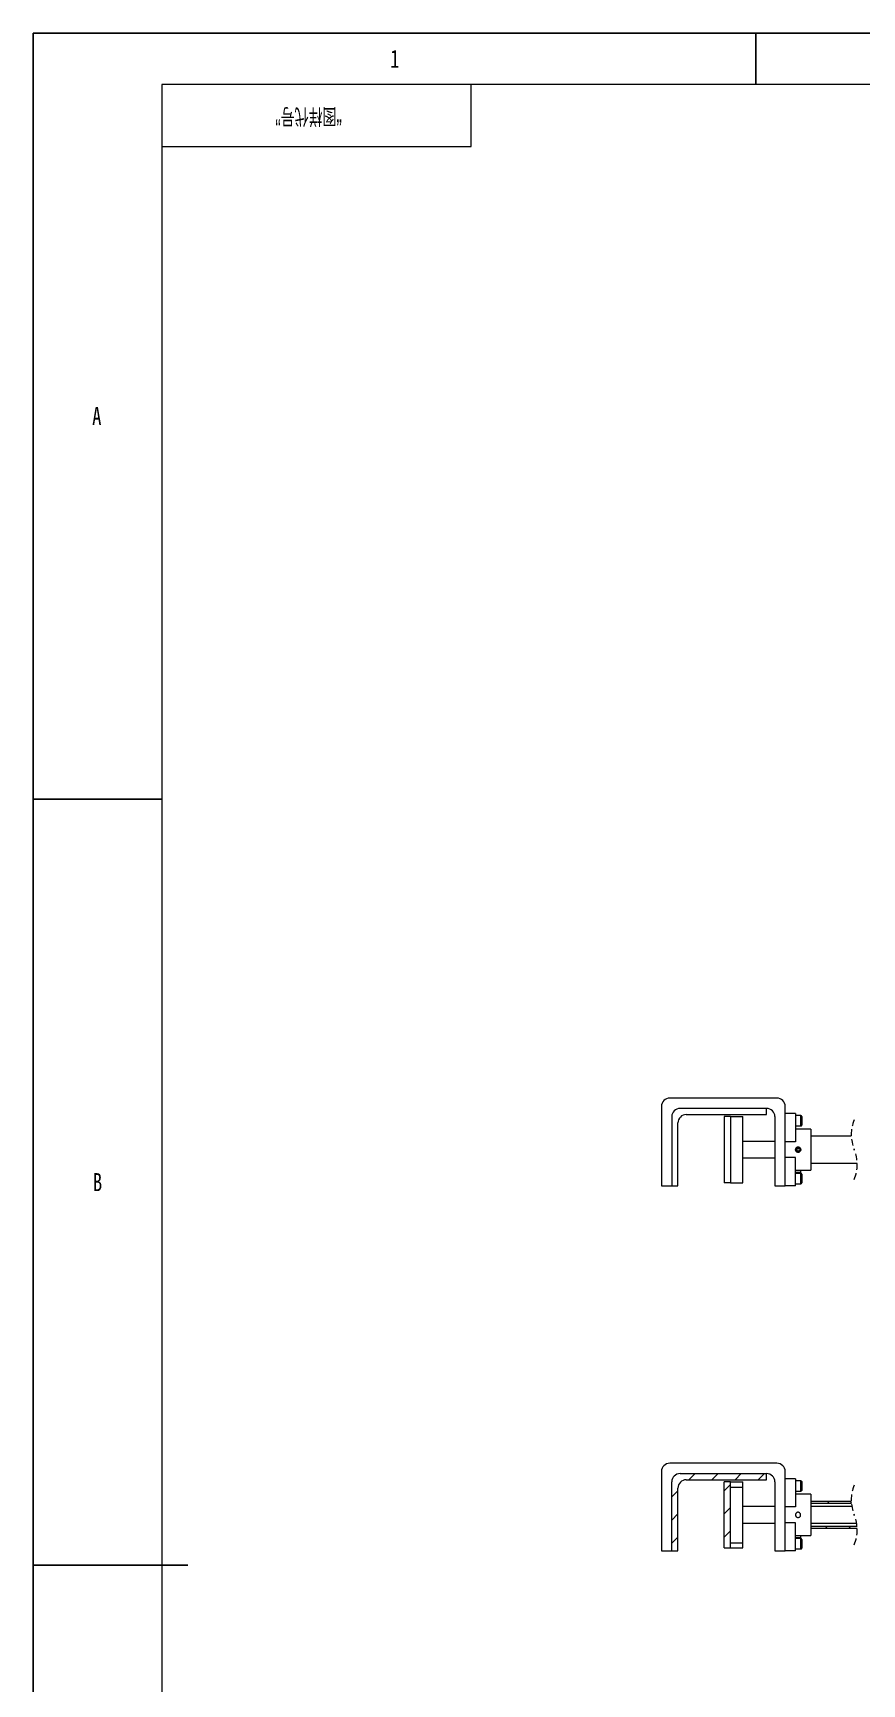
# Model space of a CAD drawing. Header units: millimetres. Extents: x 0 to 841, y 0 to 594.
# Drawn here: x 0 to 160.8, y 274 to 594 of the extents above; entities that cross this region are included whole.
import ezdxf

# ---------------------------------------------------------------- set-up
doc = ezdxf.new("R2010")
doc.units = ezdxf.units.MM
doc.linetypes.add('HIDDEN', pattern=[1.905, 1.27, -0.635])
for name, color, linetype in [('10', 7, 'Continuous'), ('5', 7, 'Continuous'), ('9', 7, 'Continuous'), ('SLD-0', 7, 'Continuous')]:
    doc.layers.add(name, color=color, linetype=linetype)
doc.styles.add('SLDTEXTSTYLE0', font='TXT', dxfattribs={"width": 0.75})
doc.styles.add('SLDTEXTSTYLE5', font='TXT', dxfattribs={"width": 0.7, "bigfont": 'bigfont'})

# ---------------------------------------------------------------- blocks, each defined once
blk = doc.blocks.new('SW_HATCH_0')
at = {"color": 0, "linetype": 'Continuous', "lineweight": 0}
for p, q in [((-108.58, 48.58), (-109.12, 48.04)), ((-105.32, 47.35), (-107.13, 45.53)), ((-162.95, 39.11), (-163.73, 38.32)), ((-162.73, 39.32), (-162.94, 39.11)), ((-233.92, 36.12), (-235.12, 34.92)), ((-229.43, 36.12), (-230.63, 34.92)), ((-224.94, 36.12), (-226.14, 34.92)), ((-220.45, 36.12), (-221.65, 34.92)), ((-188.38, 36.12), (-189.23, 35.28)), ((-183.89, 36.12), (-184.69, 35.32)), ((-179.4, 36.12), (-180.2, 35.32)), ((-174.91, 36.12), (-175.71, 35.32)), ((-170.42, 36.12), (-171.22, 35.32)), ((-165.93, 36.12), (-166.73, 35.32)), ((-164.73, 37.32), (-165.93, 36.12)), ((-161.77, 35.8), (-163.03, 34.53)), ((-160.84, 36.72), (-161.77, 35.8)), ((-160.24, 37.32), (-160.84, 36.72)), ((-156.95, 36.12), (-157.75, 35.32)), ((-152.46, 36.12), (-153.26, 35.32)), ((-105.32, 38.37), (-109.01, 34.68)), ((-237.23, 32.81), (-238.43, 31.61)), ((-227.06, 34.01), (-228.26, 32.81)), ((-191.48, 33.02), (-193.78, 30.72)), ((-189.56, 34.95), (-190.08, 34.42)), ((-165.24, 32.32), (-165.92, 31.65)), ((-163.03, 34.53), (-163.04, 34.52)), ((-160.75, 32.32), (-161.53, 31.55)), ((-150.4, 33.7), (-150.57, 33.52)), ((-149.97, 34.12), (-150.4, 33.7)), ((-120.14, 32.52), (-120.9, 31.76)), ((-71.15, 32.12), (-72.55, 30.72)), ((-69.55, 33.72), (-70.18, 33.09)), ((-69.15, 34.12), (-69.4, 33.87)), ((-66.66, 32.12), (-68.06, 30.72)), ((-64.81, 33.98), (-65.1, 33.68)), ((-61.95, 32.34), (-62.33, 31.97)), ((-57.46, 32.34), (-57.84, 31.97)), ((-52.97, 32.34), (-53.35, 31.97)), ((-30.8, 32.06), (-31.6, 31.26)), ((-227.06, 29.52), (-228.26, 28.32)), ((-207.89, 30.72), (-208.29, 30.32)), ((-203.6, 30.52), (-203.8, 30.32)), ((-198.27, 30.72), (-198.67, 30.32)), ((-194.18, 30.32), (-194.78, 29.72)), ((-193.78, 30.72), (-194.18, 30.32)), ((-189.69, 30.32), (-190.29, 29.72)), ((-189.6, 30.42), (-189.69, 30.32)), ((-177.02, 29.52), (-177.62, 28.92)), ((-164, 29.08), (-164.41, 28.67)), ((-163.75, 29.32), (-164, 29.08)), ((-163.27, 29.8), (-163.71, 29.36)), ((-161.53, 31.55), (-163.27, 29.8)), ((-149.88, 29.72), (-151.2, 28.41)), ((-148.08, 31.52), (-149.88, 29.72)), ((-145.39, 29.72), (-148.59, 26.52)), ((-140.9, 29.72), (-144.1, 26.52)), ((-137.01, 29.12), (-139.61, 26.52)), ((-132.52, 29.12), (-135.12, 26.52)), ((-128.03, 29.12), (-130.63, 26.52)), ((-123.54, 29.12), (-126.14, 26.52)), ((-122.34, 30.32), (-122.8, 29.86)), ((-121.94, 30.72), (-122.34, 30.32)), ((-120.9, 31.76), (-121.94, 30.72)), ((-119.05, 29.12), (-121.65, 26.52)), ((-118.45, 29.72), (-118.7, 29.47)), ((-117.85, 30.32), (-118.45, 29.72)), ((-117.45, 30.72), (-117.85, 30.32)), ((-113.96, 29.72), (-117.16, 26.52)), ((-112.96, 30.72), (-113.36, 30.32)), ((-109.47, 29.72), (-112.67, 26.52)), ((-108.47, 30.72), (-108.87, 30.32)), ((-104.98, 29.72), (-108.18, 26.52)), ((-103.98, 30.72), (-104.38, 30.32)), ((-100.49, 29.72), (-103.69, 26.52)), ((-99.49, 30.72), (-99.89, 30.32)), ((-96, 29.72), (-99.2, 26.52)), ((-95, 30.72), (-95.4, 30.32)), ((-91.51, 29.72), (-94.71, 26.52)), ((-90.51, 30.72), (-90.91, 30.32)), ((-87.02, 29.72), (-90.22, 26.52)), ((-86.02, 30.72), (-86.42, 30.32)), ((-82.53, 29.72), (-85.73, 26.52)), ((-85.62, 31.12), (-85.72, 31.02)), ((-81.53, 30.72), (-81.93, 30.32)), ((-78.04, 29.72), (-81.24, 26.52)), ((-77.04, 30.72), (-77.44, 30.32)), ((-73.55, 29.72), (-76.75, 26.52)), ((-72.55, 30.72), (-72.95, 30.32)), ((-69.06, 29.72), (-72.26, 26.52)), ((-68.06, 30.72), (-68.46, 30.32)), ((-64.57, 29.72), (-67.77, 26.52)), ((-63.57, 30.72), (-63.97, 30.32)), ((-63.24, 31.05), (-63.57, 30.72)), ((-60.08, 29.72), (-63.28, 26.52)), ((-59.08, 30.72), (-59.48, 30.32)), ((-58.75, 31.05), (-59.08, 30.72)), ((-55.59, 29.72), (-58.79, 26.52)), ((-54.59, 30.72), (-54.99, 30.32)), ((-54.26, 31.05), (-54.59, 30.72)), ((-51.1, 29.72), (-54.3, 26.52)), ((-50.1, 30.72), (-50.5, 30.32)), ((-46.61, 29.72), (-49.81, 26.52)), ((-45.61, 30.72), (-46.01, 30.32)), ((-42.12, 29.72), (-45.32, 26.52)), ((-41.12, 30.72), (-41.52, 30.32)), ((-37.63, 29.72), (-40.83, 26.52)), ((-36.63, 30.72), (-37.03, 30.32)), ((-33.14, 29.72), (-36.34, 26.52)), ((-32.54, 30.32), (-33.14, 29.72)), ((-32.14, 30.72), (-32.54, 30.32)), ((-29.2, 29.17), (-31.85, 26.52)), ((-28.09, 30.28), (-28.16, 30.21)), ((-237.23, 28.32), (-238.43, 27.12)), ((-208.2, 25.92), (-208.6, 25.52)), ((-203.71, 25.92), (-204.11, 25.52)), ((-198.58, 25.92), (-198.98, 25.52)), ((-194.09, 25.92), (-194.49, 25.52)), ((-193.49, 26.52), (-194.09, 25.92)), ((-189.6, 25.92), (-190, 25.52)), ((-189.6, 25.93), (-189.6, 25.92)), ((-174.73, 27.32), (-176.33, 25.72)), ((-164.41, 28.67), (-165.1, 27.98)), ((-160.8, 27.79), (-161.26, 27.32)), ((-160.2, 28.39), (-160.8, 27.79)), ((-148.59, 26.52), (-150.4, 24.71)), ((-122.25, 25.92), (-122.65, 25.52)), ((-121.65, 26.52), (-122.25, 25.92)), ((-117.76, 25.92), (-118.16, 25.52)), ((-117.16, 26.52), (-117.76, 25.92)), ((-113.27, 25.92), (-113.67, 25.52)), ((-108.78, 25.92), (-109.18, 25.52)), ((-104.29, 25.92), (-104.69, 25.52)), ((-99.8, 25.92), (-100.2, 25.52)), ((-95.31, 25.92), (-95.71, 25.52)), ((-90.82, 25.92), (-91.22, 25.52)), ((-86.33, 25.92), (-86.73, 25.52)), ((-81.84, 25.92), (-82.24, 25.52)), ((-77.35, 25.92), (-77.75, 25.52)), ((-72.86, 25.92), (-73.26, 25.52)), ((-68.37, 25.92), (-68.77, 25.52)), ((-63.88, 25.92), (-64.28, 25.52)), ((-59.39, 25.92), (-59.79, 25.52)), ((-54.9, 25.92), (-55.3, 25.52)), ((-50.41, 25.92), (-50.81, 25.52)), ((-45.92, 25.92), (-46.32, 25.52)), ((-41.43, 25.92), (-41.83, 25.52)), ((-36.94, 25.92), (-37.34, 25.52)), ((-36.34, 26.52), (-36.8, 26.06)), ((-32.45, 25.92), (-32.85, 25.52)), ((-31.85, 26.52), (-32.45, 25.92)), ((-28, 25.88), (-28.76, 25.12)), ((-26.4, 27.48), (-28, 25.88)), ((-25.2, 28.68), (-26.4, 27.48)), ((-22.27, 27.12), (-24.27, 25.12)), ((-17.78, 27.12), (-19.78, 25.12)), ((-13.29, 27.12), (-15.29, 25.12)), ((-12.13, 28.28), (-12.16, 28.25)), ((-9.6, 26.32), (-10.4, 25.52)), ((-237.23, 23.83), (-238.43, 22.63)), ((-227.06, 25.03), (-228.26, 23.83)), ((-194.49, 25.52), (-195.4, 24.62)), ((-190.4, 25.13), (-192.3, 23.22)), ((-190, 25.52), (-190.4, 25.13)), ((-176.82, 25.23), (-177.93, 24.12)), ((-176.65, 25.4), (-176.82, 25.23)), ((-150.4, 24.71), (-151.19, 23.92)), ((-122.65, 25.52), (-122.8, 25.37)), ((-118.16, 25.52), (-119.56, 24.12)), ((-73.26, 25.52), (-73.66, 25.12)), ((-68.77, 25.52), (-69.17, 25.12)), ((-64.28, 25.52), (-64.8, 25)), ((-59.79, 25.52), (-60.69, 24.62)), ((-55.3, 25.52), (-56.2, 24.62)), ((-50.81, 25.52), (-51.71, 24.62)), ((-32.85, 25.52), (-33.6, 24.77)), ((-30.8, 23.08), (-31.6, 22.28)), ((-12.2, 23.72), (-12.6, 23.32)), ((-10.4, 25.52), (-12.2, 23.72)), ((1.87, 24.32), (0.27, 22.72)), ((6.36, 24.32), (4.76, 22.72)), ((9.4, 22.87), (9.25, 22.72)), ((-189.59, 21.44), (-190.4, 20.64)), ((-185.62, 20.92), (-186.42, 20.12)), ((-181.13, 20.92), (-181.93, 20.12)), ((-176.64, 20.92), (-177.44, 20.12)), ((-172.15, 20.92), (-172.95, 20.12)), ((-167.66, 20.92), (-168.46, 20.12)), ((-163.17, 20.92), (-163.97, 20.12)), ((-158.68, 20.92), (-159.48, 20.12)), ((-154.19, 20.92), (-154.99, 20.12)), ((-150.4, 20.22), (-150.5, 20.12)), ((-108.61, 21.61), (-109.12, 21.1)), ((-105.32, 20.41), (-108.44, 17.28)), ((-10.39, 21.04), (-10.51, 20.92)), ((-2.13, 20.32), (-3.4, 19.05)), ((1.4, 19.36), (0.76, 18.72)), ((-30.8, 18.59), (-31.6, 17.79)), ((-27.08, 17.82), (-27.88, 17.02)), ((-22.59, 17.82), (-23.39, 17.02)), ((-18.1, 17.82), (-18.9, 17.02)), ((-13.61, 17.82), (-14.41, 17.02)), ((-9.12, 17.82), (-9.92, 17.02)), ((-3.73, 18.72), (-3.8, 18.65)), ((-3.4, 19.05), (-3.73, 18.72)), ((0.6, 18.56), (-0.44, 17.52)), ((8.84, 17.82), (8.04, 17.02)), ((-106.03, 10.72), (-109.03, 7.71)), ((-3.2, 1.29), (-4.13, 0.36)), ((-2.57, 1.92), (-3.2, 1.29)), ((0, 0), (-0.88, -0.88)), ((1.07, 1.07), (0.32, 0.32))]:
    blk.add_line(p, q, dxfattribs=at)

msp = doc.modelspace()

# ---------------------------------------------------------------- linework, layer by layer
at = {"color": 7, "linetype": 'Continuous', "lineweight": 15}
for p, q in [((144.28, 387.55), (123.48, 387.55)), ((121.88, 385.95), (121.88, 370.55)), ((142.28, 385.55), (125.48, 385.55)), ((126.68, 384.35), (142.28, 384.35)), ((142.28, 384.35), (142.28, 385.55)), ((145.88, 370.55), (145.88, 385.95)), ((147.88, 384.55), (145.88, 384.55)), ((147.88, 384.55), (147.88, 379.1)), ((148.93, 384.15), (147.88, 384.15)), ((123.88, 383.95), (123.88, 370.55)), ((125.08, 370.55), (125.08, 382.75)), ((135.26, 383.95), (134.06, 383.95)), ((134.06, 383.95), (134.06, 382.95)), ((134.06, 382.95), (134.06, 372.15)), ((135.26, 383.95), (135.26, 382.95)), ((135.26, 383.95), (137.66, 383.95)), ((135.26, 382.95), (135.26, 372.15)), ((137.66, 382.95), (137.66, 383.95)), ((137.66, 372.15), (137.66, 382.95)), ((143.88, 383.95), (143.88, 370.55)), ((147.88, 382.15), (148.93, 382.15)), ((150.88, 381.55), (147.88, 381.55)), ((149.08, 384), (149.08, 382.83)), ((149.08, 382.83), (149.08, 382.3)), ((150.88, 381.55), (150.88, 373.55)), ((143.88, 379.15), (137.66, 379.15)), ((147.88, 379.1), (145.88, 379.1)), ((148.25, 377.81), (148.09, 377.57)), ((148.54, 377.79), (148.25, 377.81)), ((148.66, 377.53), (148.54, 377.79)), ((158.7, 380.15), (150.88, 380.15)), ((137.66, 375.95), (143.88, 375.95)), ((147.88, 376.01), (145.88, 376.01)), ((147.88, 370.55), (147.88, 376.01)), ((148.09, 377.57), (148.22, 377.31)), ((148.22, 377.31), (148.5, 377.29)), ((148.5, 377.29), (148.66, 377.53)), ((150.88, 374.95), (159.84, 374.95)), ((134.06, 372.15), (134.06, 371.15)), ((135.26, 372.15), (135.26, 371.15)), ((137.66, 371.15), (137.66, 372.15)), ((147.88, 373.55), (150.88, 373.55)), ((147.88, 373.14), (147.92, 373.1)), ((147.88, 373.14), (148.88, 373.14)), ((148.93, 372.95), (147.88, 372.95)), ((148.84, 373.1), (147.92, 373.1)), ((148.84, 373.1), (148.88, 373.14)), ((148.88, 373.14), (148.88, 373.55)), ((149.08, 372.8), (149.08, 371.63)), ((149.08, 371.63), (149.08, 371.1)), ((121.88, 370.55), (123.88, 370.55)), ((123.88, 370.55), (125.08, 370.55)), ((135.26, 371.15), (134.06, 371.15)), ((135.26, 371.15), (137.66, 371.15)), ((143.88, 370.55), (145.88, 370.55)), ((147.88, 370.55), (145.88, 370.55)), ((147.88, 370.95), (148.93, 370.95)), ((121.88, 315.16), (121.88, 299.76)), ((144.28, 316.76), (123.48, 316.76)), ((125.48, 314.76), (142.28, 314.76)), ((142.28, 313.56), (142.28, 314.76)), ((145.88, 299.76), (145.88, 315.16)), ((147.88, 313.76), (145.88, 313.76)), ((147.88, 313.76), (147.88, 308.31)), ((123.88, 299.76), (123.88, 313.16)), ((125.08, 299.76), (125.08, 311.96)), ((126.68, 313.56), (142.28, 313.56)), ((135.26, 313.16), (134.06, 313.16)), ((134.06, 300.36), (134.06, 313.16)), ((135.26, 313.16), (137.66, 313.16)), ((135.26, 312.16), (135.26, 313.16)), ((135.26, 301.36), (135.26, 312.16)), ((135.26, 312.16), (137.66, 312.16)), ((137.66, 312.16), (137.66, 313.16)), ((137.66, 301.36), (137.66, 312.16)), ((143.88, 313.16), (143.88, 299.76)), ((148.93, 313.36), (147.88, 313.36)), ((147.88, 311.36), (148.93, 311.36)), ((150.88, 310.76), (147.88, 310.76)), ((149.08, 313.21), (149.08, 312.04)), ((149.08, 312.04), (149.08, 311.51)), ((150.88, 310.76), (150.88, 302.76)), ((143.88, 308.36), (137.66, 308.36)), ((147.88, 308.31), (145.88, 308.31)), ((158.7, 309.36), (150.88, 309.36)), ((158.73, 308.96), (150.88, 308.96)), ((158.81, 308.36), (150.88, 308.36)), ((137.66, 305.16), (143.88, 305.16)), ((147.88, 305.21), (145.88, 305.21)), ((147.88, 299.76), (147.88, 305.21)), ((150.88, 305.16), (159.74, 305.16)), ((150.88, 304.56), (159.82, 304.56)), ((150.88, 304.16), (159.84, 304.16)), ((135.26, 300.36), (135.26, 301.36)), ((135.26, 301.36), (137.66, 301.36)), ((137.66, 300.36), (137.66, 301.36)), ((147.88, 302.76), (150.88, 302.76)), ((147.88, 302.35), (147.92, 302.31)), ((147.88, 302.35), (148.88, 302.35)), ((148.93, 302.16), (147.88, 302.16)), ((148.84, 302.31), (147.92, 302.31)), ((148.84, 302.31), (148.88, 302.35)), ((148.88, 302.35), (148.88, 302.76)), ((149.08, 302.01), (149.08, 300.84)), ((149.08, 300.84), (149.08, 300.31)), ((121.88, 299.76), (123.88, 299.76)), ((123.88, 299.76), (125.08, 299.76)), ((134.06, 300.36), (135.26, 300.36)), ((135.26, 300.36), (137.66, 300.36)), ((143.88, 299.76), (145.88, 299.76)), ((147.88, 299.76), (145.88, 299.76)), ((147.88, 300.16), (148.93, 300.16))]:
    msp.add_line(p, q, dxfattribs=at)
at = {"color": 8, "linetype": 'Continuous', "lineweight": 15}
for p, q in [((148.93, 382.77), (148.93, 384.15)), ((148.93, 382.15), (148.93, 382.77)), ((148.93, 371.57), (148.93, 372.95)), ((148.93, 370.95), (148.93, 371.57)), ((148.93, 311.98), (148.93, 313.36)), ((148.93, 311.36), (148.93, 311.98)), ((148.93, 300.78), (148.93, 302.16)), ((148.93, 300.16), (148.93, 300.78))]:
    msp.add_line(p, q, dxfattribs=at)
at = {"color": 7, "linetype": 'Continuous', "lineweight": 15}
for radius in [0.5, 0.413]:
    msp.add_circle((148.38, 377.55), radius, dxfattribs=at)
for centre, radius, start, end in [((123.48, 385.95), 1.6, 90.0003, 179.9997), ((144.28, 385.95), 1.6, 0.0003, 89.9997), ((125.48, 383.95), 1.6, 89.9999, 179.9998), ((126.68, 382.75), 1.6, 89.9988, 180.001), ((142.28, 383.95), 1.6, 0.0002, 90.0001), ((148.93, 384), 0.15, 0.0043, 90.0003), ((148.93, 382.3), 0.15, 269.9997, 359.9957), ((148.38, 377.55), 0.25, 146.2271, 206.216), ((148.38, 377.55), 0.25, 86.2218, 146.229), ((148.38, 377.55), 0.25, 26.2239, 86.2247), ((148.38, 377.55), 0.25, 326.2224, 26.2316), ((148.38, 377.55), 0.25, 206.226, 266.2226), ((148.38, 377.55), 0.25, 266.2263, 326.2196), ((148.93, 372.8), 0.15, 0.0035, 90.0022), ((148.93, 371.1), 0.15, 269.9997, 359.9946), ((123.48, 315.16), 1.6, 90.0003, 179.9997), ((125.48, 313.16), 1.6, 89.9999, 179.9998), ((142.28, 313.16), 1.6, 0.0002, 90.0001), ((144.28, 315.16), 1.6, 0.0003, 89.9997), ((126.68, 311.96), 1.6, 89.9988, 180.001), ((148.93, 313.21), 0.15, 0.0043, 90.0003), ((148.93, 311.51), 0.15, 269.9997, 359.9957), ((148.93, 302.01), 0.15, 0.0035, 90.0022), ((148.93, 300.31), 0.15, 269.9997, 359.9946)]:
    msp.add_arc(centre, radius, start, end, dxfattribs=at)
at = {"color": 7, "linetype": 'HIDDEN', "lineweight": 0}
for centre, start, end in [((166.2, 380.44), 157.3801, 202.6199), ((152.34, 374.67), 337.3801, 22.6199), ((166.2, 309.65), 157.3801, 202.6199), ((152.34, 303.87), 337.3801, 22.6199)]:
    msp.add_arc(centre, 7.51, start, end, dxfattribs=at)
at = {"color": 7, "linetype": 'Continuous', "lineweight": 15}
for points in [[(148.86, 377.67), (148.87, 377.63), (148.88, 377.54), (148.86, 377.39), (148.78, 377.24), (148.65, 377.12), (148.49, 377.06), (148.32, 377.05), (148.16, 377.09), (148.02, 377.19), (147.92, 377.33), (147.87, 377.5), (147.88, 377.67), (147.94, 377.82), (148.06, 377.95), (148.21, 378.03), (148.38, 378.06), (148.54, 378.03), (148.69, 377.95), (148.81, 377.83), (148.85, 377.72), (148.86, 377.67)], [(148.86, 306.87), (148.87, 306.84), (148.88, 306.74), (148.86, 306.59), (148.78, 306.44), (148.65, 306.33), (148.49, 306.26), (148.32, 306.25), (148.16, 306.3), (148.02, 306.4), (147.92, 306.54), (147.87, 306.7), (147.88, 306.87), (147.94, 307.03), (148.06, 307.16), (148.21, 307.24), (148.38, 307.27), (148.54, 307.24), (148.69, 307.16), (148.81, 307.03), (148.85, 306.93), (148.86, 306.87)]]:
    msp.add_open_spline(points, degree=3, knots=[0, 0, 0, 0, 0.036258, 0.089702, 0.143076, 0.196682, 0.25051, 0.304109, 0.357368, 0.410727, 0.464447, 0.518245, 0.571712, 0.624956, 0.678427, 0.732227, 0.785947, 0.839297, 0.892567, 0.94617, 1, 1, 1, 1], dxfattribs=at)
at = {"layer": '10', "color": 7}
for p, q in [((140.17, 584), (140.17, 594)), ((0, 445.5), (25, 445.5))]:
    msp.add_line(p, q, dxfattribs=at)
at = {"layer": '5', "color": 7, "lineweight": 15}
for p, q in [((831, 584), (25, 584)), ((25, 584), (25, 10)), ((85, 572), (85, 584)), ((25, 572), (85, 572))]:
    msp.add_line(p, q, dxfattribs=at)
at = {"layer": '5', "color": 7}
for p, q in [((0, 297), (25, 297)), ((25, 297), (30, 297))]:
    msp.add_line(p, q, dxfattribs=at)
at = {"layer": '9', "color": 7}
for p, q in [((841, 594), (0, 594)), ((0, 594), (0, 0))]:
    msp.add_line(p, q, dxfattribs=at)

# ---------------------------------------------------------------- block references
at = {"color": 7, "linetype": 'Continuous', "lineweight": 0}
msp.add_blockref('SW_HATCH_0', (362.31, 278.64), dxfattribs=at)

# ---------------------------------------------------------------- texts
at = {"layer": '10', "color": 7, "char_height": 3.5, "attachment_point": 2, "style": 'SLDTEXTSTYLE0'}
for s, insert in [('1', (70.16, 590.76)), ('A', (12.37, 521.51)), ('B', (12.52, 373.01))]:
    msp.add_mtext(s, dxfattribs=dict(at, insert=insert))
at = {"layer": 'SLD-0', "insert": (53.44, 576.13), "char_height": 3.5, "attachment_point": 2, "rotation": 180, "style": 'SLDTEXTSTYLE5'}
msp.add_mtext('\\M+18167图样\\M+191E3\\M+18D86\\M+18168', dxfattribs=at)

doc.saveas('drawing.dxf')
